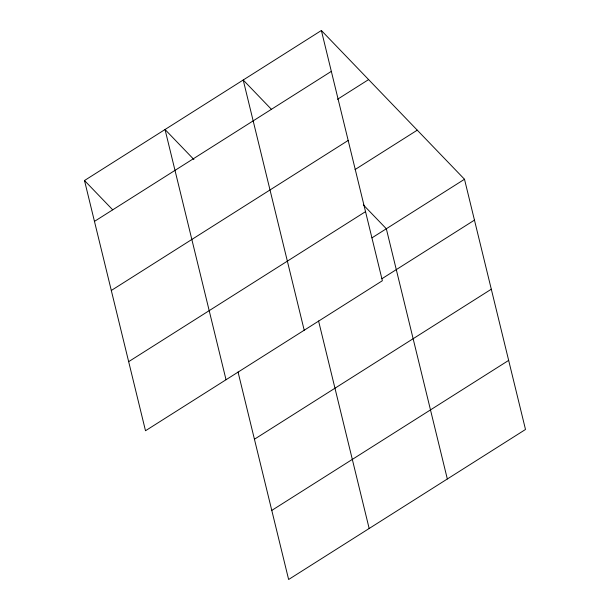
<?xml version="1.0" encoding="UTF-8"?>
<svg xmlns="http://www.w3.org/2000/svg" width="610" height="610" viewBox="0 0 610 610"><rect width="100%" height="100%" fill="white"/><g stroke="black" fill="none" stroke-linecap="round" stroke-linejoin="round"><path stroke-width="0.91" d="M321.371 30.5L382.371 280.73L145.5 430.744L84.5 180.522L321.371 30.5L464.5 179.256L525.5 429.478L288.629 579.5L238.037 371.978M94.466 221.384L331.337 71.362M337.498 99.293L368.6 79.59M111.31 290.474L348.173 140.452M355.05 169.565L417.263 130.166M128.664 361.654L365.527 211.639M371.97 237.854L464.5 179.256M381.936 278.717L474.458 220.118M254.431 439.23L491.302 289.209M271.785 510.41L508.656 360.396M271.412 109.32L243.207 80.009L304.207 330.231M363.369 204.899L386.328 228.758L447.328 478.987M193.904 159.515L165.035 129.511L226.035 379.74M84.5 180.522L112.713 209.832M318.572 320.974L369.164 528.496"/></g></svg>
